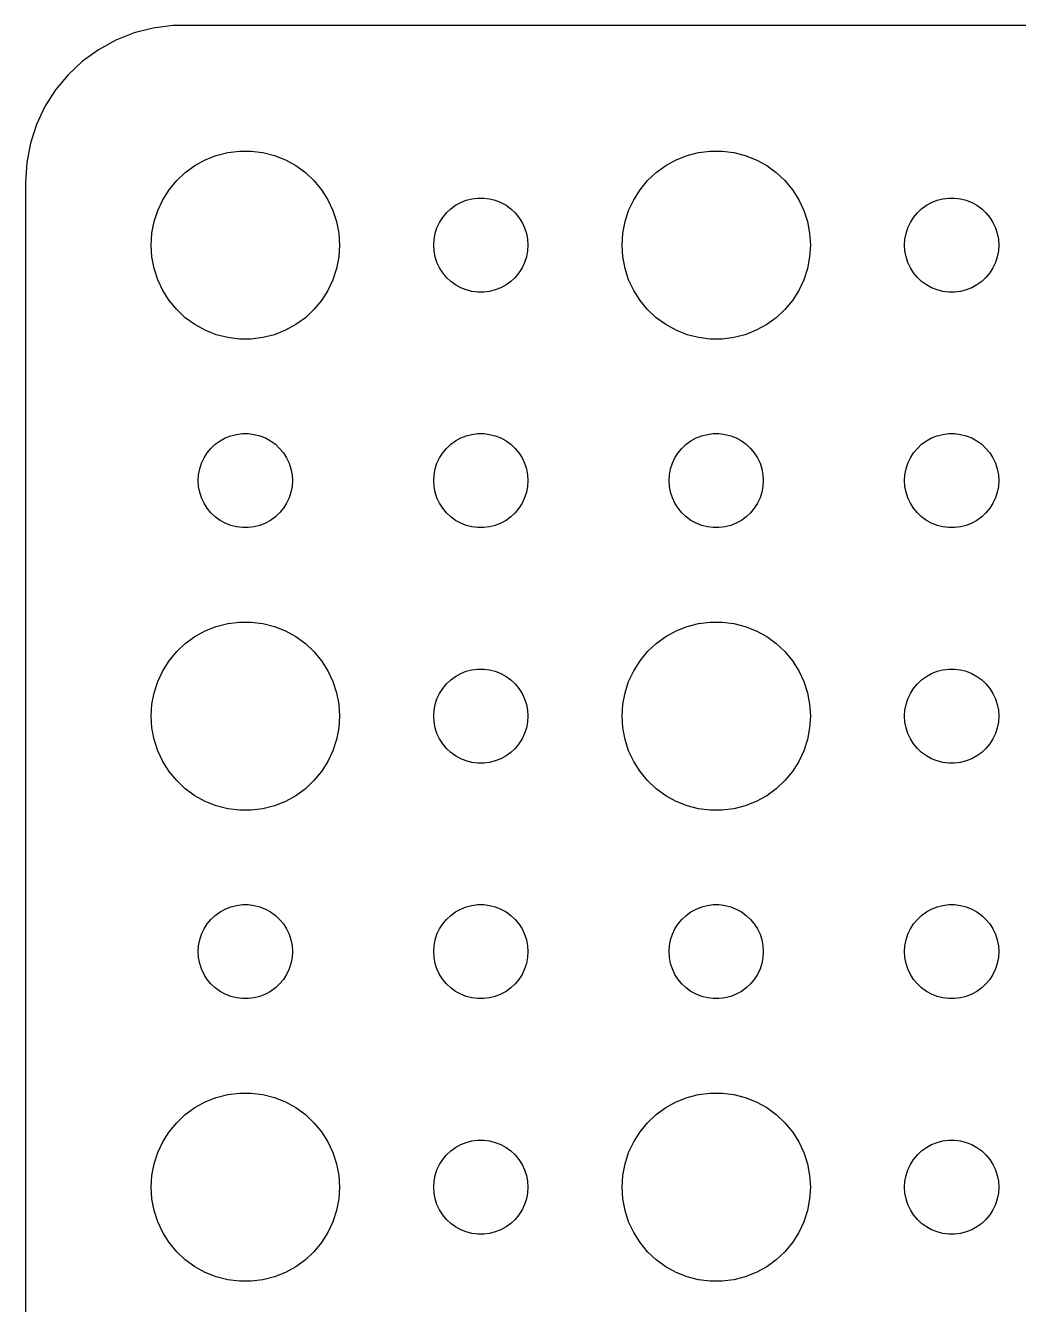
# Model space of a CAD drawing. Header units: metres. Extents: x -67 to 67, y 131 to 289.
# Drawn here: x -67 to -35.37, y 248.27 to 288.99 of the extents above; entities that cross this region are included whole.
import ezdxf

# ---------------------------------------------------------------- set-up
doc = ezdxf.new("R2010")
doc.units = ezdxf.units.M

msp = doc.modelspace()

# ---------------------------------------------------------------- linework, layer by layer
for p, q in [((-63.5451, 288.755), (-64.1289, 288.524)), ((-62.9369, 288.911), (-63.5451, 288.755)), ((-62.3139, 288.99), (-62.9369, 288.911)), ((25, 288.99), (-62.3139, 288.99)), ((-64.1289, 288.524), (-64.6791, 288.222)), ((-64.6791, 288.222), (-65.1871, 287.853)), ((-65.1871, 287.853), (-65.6448, 287.423)), ((-65.6448, 287.423), (-66.0451, 286.939)), ((-66.0451, 286.939), (-66.3815, 286.409)), ((-66.3815, 286.409), (-66.6489, 285.841)), ((-66.6489, 285.841), (-66.8429, 285.243)), ((-66.8429, 285.243), (-66.9606, 284.627)), ((-61.6075, 284.533), (-61.2773, 284.714)), ((-61.2773, 284.714), (-60.927, 284.853)), ((-60.927, 284.853), (-60.5621, 284.947)), ((-60.5621, 284.947), (-60.1884, 284.994)), ((-60.1884, 284.994), (-59.8116, 284.994)), ((-59.8116, 284.994), (-59.4379, 284.947)), ((-59.4379, 284.947), (-59.0729, 284.853)), ((-59.0729, 284.853), (-58.7227, 284.714)), ((-58.7227, 284.714), (-58.3925, 284.533)), ((-46.6075, 284.533), (-46.2773, 284.714)), ((-46.2773, 284.714), (-45.927, 284.853)), ((-45.927, 284.853), (-45.5621, 284.947)), ((-45.5621, 284.947), (-45.1884, 284.994)), ((-45.1884, 284.994), (-44.8116, 284.994)), ((-44.8116, 284.994), (-44.4379, 284.947)), ((-44.4379, 284.947), (-44.0729, 284.853)), ((-44.0729, 284.853), (-43.7227, 284.714)), ((-43.7227, 284.714), (-43.3925, 284.533)), ((-66.9606, 284.627), (-67, 284)), ((-62.1869, 284.054), (-61.9123, 284.312)), ((-61.9123, 284.312), (-61.6075, 284.533)), ((-58.3925, 284.533), (-58.0877, 284.312)), ((-58.0877, 284.312), (-57.8131, 284.054)), ((-47.1869, 284.054), (-46.9123, 284.312)), ((-46.9123, 284.312), (-46.6075, 284.533)), ((-43.3925, 284.533), (-43.0877, 284.312)), ((-43.0877, 284.312), (-42.8131, 284.054)), ((-67, 284), (-67, 220)), ((-62.427, 283.763), (-62.1869, 284.054)), ((-57.8131, 284.054), (-57.5729, 283.763)), ((-47.427, 283.763), (-47.1869, 284.054)), ((-42.8131, 284.054), (-42.5729, 283.763)), ((-62.7893, 283.104), (-62.6289, 283.445)), ((-62.6289, 283.445), (-62.427, 283.763)), ((-57.5729, 283.763), (-57.3711, 283.445)), ((-57.3711, 283.445), (-57.2107, 283.104)), ((-52.9635, 283.427), (-52.7811, 283.473)), ((-52.7811, 283.473), (-52.5942, 283.497)), ((-52.5942, 283.497), (-52.4058, 283.497)), ((-52.4058, 283.497), (-52.2189, 283.473)), ((-52.2189, 283.473), (-52.0365, 283.427)), ((-47.7893, 283.104), (-47.6289, 283.445)), ((-47.6289, 283.445), (-47.427, 283.763)), ((-42.5729, 283.763), (-42.3711, 283.445)), ((-42.3711, 283.445), (-42.2107, 283.104)), ((-37.9635, 283.427), (-37.7811, 283.473)), ((-37.7811, 283.473), (-37.5942, 283.497)), ((-37.5942, 283.497), (-37.4058, 283.497)), ((-37.4058, 283.497), (-37.2189, 283.473)), ((-37.2189, 283.473), (-37.0365, 283.427)), ((-62.9057, 282.746), (-62.7893, 283.104)), ((-57.2107, 283.104), (-57.0942, 282.746)), ((-53.5934, 283.027), (-53.4561, 283.156)), ((-53.4561, 283.156), (-53.3037, 283.266)), ((-53.3037, 283.266), (-53.1387, 283.357)), ((-53.1387, 283.357), (-52.9635, 283.427)), ((-52.0365, 283.427), (-51.8613, 283.357)), ((-51.8613, 283.357), (-51.6963, 283.266)), ((-51.6963, 283.266), (-51.5439, 283.156)), ((-51.5439, 283.156), (-51.4065, 283.027)), ((-47.9057, 282.746), (-47.7893, 283.104)), ((-42.2107, 283.104), (-42.0942, 282.746)), ((-38.5934, 283.027), (-38.4561, 283.156)), ((-38.4561, 283.156), (-38.3037, 283.266)), ((-38.3037, 283.266), (-38.1387, 283.357)), ((-38.1387, 283.357), (-37.9635, 283.427)), ((-37.0365, 283.427), (-36.8613, 283.357)), ((-36.8613, 283.357), (-36.6963, 283.266)), ((-36.6963, 283.266), (-36.5439, 283.156)), ((-36.5439, 283.156), (-36.4065, 283.027)), ((-62.9763, 282.376), (-62.9057, 282.746)), ((-57.0942, 282.746), (-57.0237, 282.376)), ((-53.8947, 282.552), (-53.8145, 282.723)), ((-53.8145, 282.723), (-53.7135, 282.882)), ((-53.7135, 282.882), (-53.5934, 283.027)), ((-51.4065, 283.027), (-51.2865, 282.882)), ((-51.2865, 282.882), (-51.1855, 282.723)), ((-51.1855, 282.723), (-51.1053, 282.552)), ((-47.9763, 282.376), (-47.9057, 282.746)), ((-42.0942, 282.746), (-42.0237, 282.376)), ((-38.8947, 282.552), (-38.8145, 282.723)), ((-38.8145, 282.723), (-38.7135, 282.882)), ((-38.7135, 282.882), (-38.5934, 283.027)), ((-36.4065, 283.027), (-36.2865, 282.882)), ((-36.2865, 282.882), (-36.1855, 282.723)), ((-36.1855, 282.723), (-36.1053, 282.552)), ((-63, 282), (-62.9763, 282.376)), ((-57.0237, 282.376), (-57, 282)), ((-53.9882, 282.188), (-53.9529, 282.373)), ((-53.9529, 282.373), (-53.8947, 282.552)), ((-51.1053, 282.552), (-51.0471, 282.373)), ((-51.0471, 282.373), (-51.0118, 282.188)), ((-48, 282), (-47.9763, 282.376)), ((-42.0237, 282.376), (-42, 282)), ((-38.9882, 282.188), (-38.9529, 282.373)), ((-38.9529, 282.373), (-38.8947, 282.552)), ((-36.1053, 282.552), (-36.0471, 282.373)), ((-36.0471, 282.373), (-36.0118, 282.188)), ((-62.9763, 281.624), (-63, 282)), ((-57, 282), (-57.0237, 281.624)), ((-54, 282), (-53.9882, 282.188)), ((-53.9882, 281.812), (-54, 282)), ((-53.9529, 281.627), (-53.9882, 281.812)), ((-51.0118, 281.812), (-51.0471, 281.627)), ((-51.0118, 282.188), (-51, 282)), ((-51, 282), (-51.0118, 281.812)), ((-47.9763, 281.624), (-48, 282)), ((-42, 282), (-42.0237, 281.624)), ((-39, 282), (-38.9882, 282.188)), ((-38.9882, 281.812), (-39, 282)), ((-38.9529, 281.627), (-38.9882, 281.812)), ((-36.0118, 281.812), (-36.0471, 281.627)), ((-36.0118, 282.188), (-36, 282)), ((-36, 282), (-36.0118, 281.812)), ((-62.9057, 281.254), (-62.9763, 281.624)), ((-57.0237, 281.624), (-57.0942, 281.254)), ((-53.8947, 281.448), (-53.9529, 281.627)), ((-53.8145, 281.277), (-53.8947, 281.448)), ((-51.1053, 281.448), (-51.1855, 281.277)), ((-51.0471, 281.627), (-51.1053, 281.448)), ((-47.9057, 281.254), (-47.9763, 281.624)), ((-42.0237, 281.624), (-42.0942, 281.254)), ((-38.8947, 281.448), (-38.9529, 281.627)), ((-38.8145, 281.277), (-38.8947, 281.448)), ((-36.1053, 281.448), (-36.1855, 281.277)), ((-36.0471, 281.627), (-36.1053, 281.448)), ((-62.7893, 280.896), (-62.9057, 281.254)), ((-57.0942, 281.254), (-57.2107, 280.896)), ((-53.7135, 281.118), (-53.8145, 281.277)), ((-53.5934, 280.973), (-53.7135, 281.118)), ((-51.2865, 281.118), (-51.4065, 280.973)), ((-51.1855, 281.277), (-51.2865, 281.118)), ((-47.7893, 280.896), (-47.9057, 281.254)), ((-42.0942, 281.254), (-42.2107, 280.896)), ((-38.7135, 281.118), (-38.8145, 281.277)), ((-38.5934, 280.973), (-38.7135, 281.118)), ((-36.2865, 281.118), (-36.4065, 280.973)), ((-36.1855, 281.277), (-36.2865, 281.118)), ((-62.6289, 280.555), (-62.7893, 280.896)), ((-57.2107, 280.896), (-57.3711, 280.555)), ((-53.4561, 280.844), (-53.5934, 280.973)), ((-53.3037, 280.734), (-53.4561, 280.844)), ((-53.1387, 280.643), (-53.3037, 280.734)), ((-52.9635, 280.573), (-53.1387, 280.643)), ((-51.8613, 280.643), (-52.0365, 280.573)), ((-51.6963, 280.734), (-51.8613, 280.643)), ((-51.5439, 280.844), (-51.6963, 280.734)), ((-51.4065, 280.973), (-51.5439, 280.844)), ((-47.6289, 280.555), (-47.7893, 280.896)), ((-42.2107, 280.896), (-42.3711, 280.555)), ((-38.4561, 280.844), (-38.5934, 280.973)), ((-38.3037, 280.734), (-38.4561, 280.844)), ((-38.1387, 280.643), (-38.3037, 280.734)), ((-37.9635, 280.573), (-38.1387, 280.643)), ((-36.8613, 280.643), (-37.0365, 280.573)), ((-36.6963, 280.734), (-36.8613, 280.643)), ((-36.5439, 280.844), (-36.6963, 280.734)), ((-36.4065, 280.973), (-36.5439, 280.844)), ((-62.427, 280.237), (-62.6289, 280.555)), ((-62.1869, 279.946), (-62.427, 280.237)), ((-57.5729, 280.237), (-57.8131, 279.946)), ((-57.3711, 280.555), (-57.5729, 280.237)), ((-52.7811, 280.527), (-52.9635, 280.573)), ((-52.5942, 280.503), (-52.7811, 280.527)), ((-52.4058, 280.503), (-52.5942, 280.503)), ((-52.2189, 280.527), (-52.4058, 280.503)), ((-52.0365, 280.573), (-52.2189, 280.527)), ((-47.427, 280.237), (-47.6289, 280.555)), ((-47.1869, 279.946), (-47.427, 280.237)), ((-42.5729, 280.237), (-42.8131, 279.946)), ((-42.3711, 280.555), (-42.5729, 280.237)), ((-37.7811, 280.527), (-37.9635, 280.573)), ((-37.5942, 280.503), (-37.7811, 280.527)), ((-37.4058, 280.503), (-37.5942, 280.503)), ((-37.2189, 280.527), (-37.4058, 280.503)), ((-37.0365, 280.573), (-37.2189, 280.527)), ((-61.9123, 279.688), (-62.1869, 279.946)), ((-57.8131, 279.946), (-58.0877, 279.688)), ((-46.9123, 279.688), (-47.1869, 279.946)), ((-42.8131, 279.946), (-43.0877, 279.688)), ((-61.6075, 279.467), (-61.9123, 279.688)), ((-61.2773, 279.286), (-61.6075, 279.467)), ((-58.3925, 279.467), (-58.7227, 279.286)), ((-58.0877, 279.688), (-58.3925, 279.467)), ((-46.6075, 279.467), (-46.9123, 279.688)), ((-46.2773, 279.286), (-46.6075, 279.467)), ((-43.3925, 279.467), (-43.7227, 279.286)), ((-43.0877, 279.688), (-43.3925, 279.467)), ((-60.927, 279.147), (-61.2773, 279.286)), ((-60.5621, 279.053), (-60.927, 279.147)), ((-60.1884, 279.006), (-60.5621, 279.053)), ((-59.8116, 279.006), (-60.1884, 279.006)), ((-59.4379, 279.053), (-59.8116, 279.006)), ((-59.0729, 279.147), (-59.4379, 279.053)), ((-58.7227, 279.286), (-59.0729, 279.147)), ((-45.927, 279.147), (-46.2773, 279.286)), ((-45.5621, 279.053), (-45.927, 279.147)), ((-45.1884, 279.006), (-45.5621, 279.053)), ((-44.8116, 279.006), (-45.1884, 279.006)), ((-44.4379, 279.053), (-44.8116, 279.006)), ((-44.0729, 279.147), (-44.4379, 279.053)), ((-43.7227, 279.286), (-44.0729, 279.147)), ((-60.9561, 275.656), (-60.8037, 275.766)), ((-60.8037, 275.766), (-60.6387, 275.857)), ((-60.6387, 275.857), (-60.4635, 275.927)), ((-60.4635, 275.927), (-60.2811, 275.973)), ((-60.2811, 275.973), (-60.0942, 275.997)), ((-60.0942, 275.997), (-59.9058, 275.997)), ((-59.9058, 275.997), (-59.7189, 275.973)), ((-59.7189, 275.973), (-59.5365, 275.927)), ((-59.5365, 275.927), (-59.3613, 275.857)), ((-59.3613, 275.857), (-59.1963, 275.766)), ((-59.1963, 275.766), (-59.0439, 275.656)), ((-53.4561, 275.656), (-53.3037, 275.766)), ((-53.3037, 275.766), (-53.1387, 275.857)), ((-53.1387, 275.857), (-52.9635, 275.927)), ((-52.9635, 275.927), (-52.7811, 275.973)), ((-52.7811, 275.973), (-52.5942, 275.997)), ((-52.5942, 275.997), (-52.4058, 275.997)), ((-52.4058, 275.997), (-52.2189, 275.973)), ((-52.2189, 275.973), (-52.0365, 275.927)), ((-52.0365, 275.927), (-51.8613, 275.857)), ((-51.8613, 275.857), (-51.6963, 275.766)), ((-51.6963, 275.766), (-51.5439, 275.656)), ((-45.9561, 275.656), (-45.8037, 275.766)), ((-45.8037, 275.766), (-45.6387, 275.857)), ((-45.6387, 275.857), (-45.4635, 275.927)), ((-45.4635, 275.927), (-45.2811, 275.973)), ((-45.2811, 275.973), (-45.0942, 275.997)), ((-45.0942, 275.997), (-44.9058, 275.997)), ((-44.9058, 275.997), (-44.7189, 275.973)), ((-44.7189, 275.973), (-44.5365, 275.927)), ((-44.5365, 275.927), (-44.3613, 275.857)), ((-44.3613, 275.857), (-44.1963, 275.766)), ((-44.1963, 275.766), (-44.0439, 275.656)), ((-38.4561, 275.656), (-38.3037, 275.766)), ((-38.3037, 275.766), (-38.1387, 275.857)), ((-38.1387, 275.857), (-37.9635, 275.927)), ((-37.9635, 275.927), (-37.7811, 275.973)), ((-37.7811, 275.973), (-37.5942, 275.997)), ((-37.5942, 275.997), (-37.4058, 275.997)), ((-37.4058, 275.997), (-37.2189, 275.973)), ((-37.2189, 275.973), (-37.0365, 275.927)), ((-37.0365, 275.927), (-36.8613, 275.857)), ((-36.8613, 275.857), (-36.6963, 275.766)), ((-36.6963, 275.766), (-36.5439, 275.656)), ((-61.3145, 275.223), (-61.2135, 275.382)), ((-61.2135, 275.382), (-61.0934, 275.527)), ((-61.0934, 275.527), (-60.9561, 275.656)), ((-59.0439, 275.656), (-58.9065, 275.527)), ((-58.9065, 275.527), (-58.7865, 275.382)), ((-58.7865, 275.382), (-58.6855, 275.223)), ((-53.8145, 275.223), (-53.7135, 275.382)), ((-53.7135, 275.382), (-53.5934, 275.527)), ((-53.5934, 275.527), (-53.4561, 275.656)), ((-51.5439, 275.656), (-51.4065, 275.527)), ((-51.4065, 275.527), (-51.2865, 275.382)), ((-51.2865, 275.382), (-51.1855, 275.223)), ((-46.3145, 275.223), (-46.2135, 275.382)), ((-46.2135, 275.382), (-46.0934, 275.527)), ((-46.0934, 275.527), (-45.9561, 275.656)), ((-44.0439, 275.656), (-43.9065, 275.527)), ((-43.9065, 275.527), (-43.7865, 275.382)), ((-43.7865, 275.382), (-43.6855, 275.223)), ((-38.8145, 275.223), (-38.7135, 275.382)), ((-38.7135, 275.382), (-38.5934, 275.527)), ((-38.5934, 275.527), (-38.4561, 275.656)), ((-36.5439, 275.656), (-36.4065, 275.527)), ((-36.4065, 275.527), (-36.2865, 275.382)), ((-36.2865, 275.382), (-36.1855, 275.223)), ((-61.4529, 274.873), (-61.3947, 275.052)), ((-61.3947, 275.052), (-61.3145, 275.223)), ((-58.6855, 275.223), (-58.6053, 275.052)), ((-58.6053, 275.052), (-58.5471, 274.873)), ((-53.9529, 274.873), (-53.8947, 275.052)), ((-53.8947, 275.052), (-53.8145, 275.223)), ((-51.1855, 275.223), (-51.1053, 275.052)), ((-51.1053, 275.052), (-51.0471, 274.873)), ((-46.4529, 274.873), (-46.3947, 275.052)), ((-46.3947, 275.052), (-46.3145, 275.223)), ((-43.6855, 275.223), (-43.6053, 275.052)), ((-43.6053, 275.052), (-43.5471, 274.873)), ((-38.9529, 274.873), (-38.8947, 275.052)), ((-38.8947, 275.052), (-38.8145, 275.223)), ((-36.1855, 275.223), (-36.1053, 275.052)), ((-36.1053, 275.052), (-36.0471, 274.873)), ((-61.5, 274.5), (-61.4882, 274.688)), ((-61.4882, 274.312), (-61.5, 274.5)), ((-61.4882, 274.688), (-61.4529, 274.873)), ((-58.5471, 274.873), (-58.5118, 274.688)), ((-58.5118, 274.688), (-58.5, 274.5)), ((-58.5, 274.5), (-58.5118, 274.312)), ((-54, 274.5), (-53.9882, 274.688)), ((-53.9882, 274.312), (-54, 274.5)), ((-53.9882, 274.688), (-53.9529, 274.873)), ((-51.0471, 274.873), (-51.0118, 274.688)), ((-51.0118, 274.688), (-51, 274.5)), ((-51, 274.5), (-51.0118, 274.312)), ((-46.5, 274.5), (-46.4882, 274.688)), ((-46.4882, 274.312), (-46.5, 274.5)), ((-46.4882, 274.688), (-46.4529, 274.873)), ((-43.5471, 274.873), (-43.5118, 274.688)), ((-43.5118, 274.688), (-43.5, 274.5)), ((-43.5, 274.5), (-43.5118, 274.312)), ((-39, 274.5), (-38.9882, 274.688)), ((-38.9882, 274.312), (-39, 274.5)), ((-38.9882, 274.688), (-38.9529, 274.873)), ((-36.0471, 274.873), (-36.0118, 274.688)), ((-36.0118, 274.688), (-36, 274.5)), ((-36, 274.5), (-36.0118, 274.312)), ((-61.4529, 274.127), (-61.4882, 274.312)), ((-61.3947, 273.948), (-61.4529, 274.127)), ((-58.5471, 274.127), (-58.6053, 273.948)), ((-58.5118, 274.312), (-58.5471, 274.127)), ((-53.9529, 274.127), (-53.9882, 274.312)), ((-53.8947, 273.948), (-53.9529, 274.127)), ((-51.0471, 274.127), (-51.1053, 273.948)), ((-51.0118, 274.312), (-51.0471, 274.127)), ((-46.4529, 274.127), (-46.4882, 274.312)), ((-46.3947, 273.948), (-46.4529, 274.127)), ((-43.5471, 274.127), (-43.6053, 273.948)), ((-43.5118, 274.312), (-43.5471, 274.127)), ((-38.9529, 274.127), (-38.9882, 274.312)), ((-38.8947, 273.948), (-38.9529, 274.127)), ((-36.0471, 274.127), (-36.1053, 273.948)), ((-36.0118, 274.312), (-36.0471, 274.127)), ((-61.3145, 273.777), (-61.3947, 273.948)), ((-61.2135, 273.618), (-61.3145, 273.777)), ((-58.6855, 273.777), (-58.7865, 273.618)), ((-58.6053, 273.948), (-58.6855, 273.777)), ((-53.8145, 273.777), (-53.8947, 273.948)), ((-53.7135, 273.618), (-53.8145, 273.777)), ((-51.1855, 273.777), (-51.2865, 273.618)), ((-51.1053, 273.948), (-51.1855, 273.777)), ((-46.3145, 273.777), (-46.3947, 273.948)), ((-46.2135, 273.618), (-46.3145, 273.777)), ((-43.6855, 273.777), (-43.7865, 273.618)), ((-43.6053, 273.948), (-43.6855, 273.777)), ((-38.8145, 273.777), (-38.8947, 273.948)), ((-38.7135, 273.618), (-38.8145, 273.777)), ((-36.1855, 273.777), (-36.2865, 273.618)), ((-36.1053, 273.948), (-36.1855, 273.777)), ((-61.0934, 273.473), (-61.2135, 273.618)), ((-60.9561, 273.344), (-61.0934, 273.473)), ((-60.8037, 273.234), (-60.9561, 273.344)), ((-59.0439, 273.344), (-59.1963, 273.234)), ((-58.9065, 273.473), (-59.0439, 273.344)), ((-58.7865, 273.618), (-58.9065, 273.473)), ((-53.5934, 273.473), (-53.7135, 273.618)), ((-53.4561, 273.344), (-53.5934, 273.473)), ((-53.3037, 273.234), (-53.4561, 273.344)), ((-51.5439, 273.344), (-51.6963, 273.234)), ((-51.4065, 273.473), (-51.5439, 273.344)), ((-51.2865, 273.618), (-51.4065, 273.473)), ((-46.0934, 273.473), (-46.2135, 273.618)), ((-45.9561, 273.344), (-46.0934, 273.473)), ((-45.8037, 273.234), (-45.9561, 273.344)), ((-44.0439, 273.344), (-44.1963, 273.234)), ((-43.9065, 273.473), (-44.0439, 273.344)), ((-43.7865, 273.618), (-43.9065, 273.473)), ((-38.5934, 273.473), (-38.7135, 273.618)), ((-38.4561, 273.344), (-38.5934, 273.473)), ((-38.3037, 273.234), (-38.4561, 273.344)), ((-36.5439, 273.344), (-36.6963, 273.234)), ((-36.4065, 273.473), (-36.5439, 273.344)), ((-36.2865, 273.618), (-36.4065, 273.473)), ((-60.6387, 273.143), (-60.8037, 273.234)), ((-60.4635, 273.073), (-60.6387, 273.143)), ((-60.2811, 273.027), (-60.4635, 273.073)), ((-60.0942, 273.003), (-60.2811, 273.027)), ((-59.9058, 273.003), (-60.0942, 273.003)), ((-59.7189, 273.027), (-59.9058, 273.003)), ((-59.5365, 273.073), (-59.7189, 273.027)), ((-59.3613, 273.143), (-59.5365, 273.073)), ((-59.1963, 273.234), (-59.3613, 273.143)), ((-53.1387, 273.143), (-53.3037, 273.234)), ((-52.9635, 273.073), (-53.1387, 273.143)), ((-52.7811, 273.027), (-52.9635, 273.073)), ((-52.5942, 273.003), (-52.7811, 273.027)), ((-52.4058, 273.003), (-52.5942, 273.003)), ((-52.2189, 273.027), (-52.4058, 273.003)), ((-52.0365, 273.073), (-52.2189, 273.027)), ((-51.8613, 273.143), (-52.0365, 273.073)), ((-51.6963, 273.234), (-51.8613, 273.143)), ((-45.6387, 273.143), (-45.8037, 273.234)), ((-45.4635, 273.073), (-45.6387, 273.143)), ((-45.2811, 273.027), (-45.4635, 273.073)), ((-45.0942, 273.003), (-45.2811, 273.027)), ((-44.9058, 273.003), (-45.0942, 273.003)), ((-44.7189, 273.027), (-44.9058, 273.003)), ((-44.5365, 273.073), (-44.7189, 273.027)), ((-44.3613, 273.143), (-44.5365, 273.073)), ((-44.1963, 273.234), (-44.3613, 273.143)), ((-38.1387, 273.143), (-38.3037, 273.234)), ((-37.9635, 273.073), (-38.1387, 273.143)), ((-37.7811, 273.027), (-37.9635, 273.073)), ((-37.5942, 273.003), (-37.7811, 273.027)), ((-37.4058, 273.003), (-37.5942, 273.003)), ((-37.2189, 273.027), (-37.4058, 273.003)), ((-37.0365, 273.073), (-37.2189, 273.027)), ((-36.8613, 273.143), (-37.0365, 273.073)), ((-36.6963, 273.234), (-36.8613, 273.143)), ((-61.6075, 269.533), (-61.2773, 269.714)), ((-61.2773, 269.714), (-60.927, 269.853)), ((-60.927, 269.853), (-60.5621, 269.947)), ((-60.5621, 269.947), (-60.1884, 269.994)), ((-60.1884, 269.994), (-59.8116, 269.994)), ((-59.8116, 269.994), (-59.4379, 269.947)), ((-59.4379, 269.947), (-59.0729, 269.853)), ((-59.0729, 269.853), (-58.7227, 269.714)), ((-58.7227, 269.714), (-58.3925, 269.533)), ((-46.6075, 269.533), (-46.2773, 269.714)), ((-46.2773, 269.714), (-45.927, 269.853)), ((-45.927, 269.853), (-45.5621, 269.947)), ((-45.5621, 269.947), (-45.1884, 269.994)), ((-45.1884, 269.994), (-44.8116, 269.994)), ((-44.8116, 269.994), (-44.4379, 269.947)), ((-44.4379, 269.947), (-44.0729, 269.853)), ((-44.0729, 269.853), (-43.7227, 269.714)), ((-43.7227, 269.714), (-43.3925, 269.533)), ((-62.1869, 269.054), (-61.9123, 269.312)), ((-61.9123, 269.312), (-61.6075, 269.533)), ((-58.3925, 269.533), (-58.0877, 269.312)), ((-58.0877, 269.312), (-57.8131, 269.054)), ((-47.1869, 269.054), (-46.9123, 269.312)), ((-46.9123, 269.312), (-46.6075, 269.533)), ((-43.3925, 269.533), (-43.0877, 269.312)), ((-43.0877, 269.312), (-42.8131, 269.054)), ((-62.427, 268.763), (-62.1869, 269.054)), ((-57.8131, 269.054), (-57.5729, 268.763)), ((-47.427, 268.763), (-47.1869, 269.054)), ((-42.8131, 269.054), (-42.5729, 268.763)), ((-62.7893, 268.104), (-62.6289, 268.445)), ((-62.6289, 268.445), (-62.427, 268.763)), ((-57.5729, 268.763), (-57.3711, 268.445)), ((-57.3711, 268.445), (-57.2107, 268.104)), ((-53.1387, 268.357), (-52.9635, 268.427)), ((-52.9635, 268.427), (-52.7811, 268.473)), ((-52.7811, 268.473), (-52.5942, 268.497)), ((-52.5942, 268.497), (-52.4058, 268.497)), ((-52.4058, 268.497), (-52.2189, 268.473)), ((-52.2189, 268.473), (-52.0365, 268.427)), ((-52.0365, 268.427), (-51.8613, 268.357)), ((-47.7893, 268.104), (-47.6289, 268.445)), ((-47.6289, 268.445), (-47.427, 268.763)), ((-42.5729, 268.763), (-42.3711, 268.445)), ((-42.3711, 268.445), (-42.2107, 268.104)), ((-38.1387, 268.357), (-37.9635, 268.427)), ((-37.9635, 268.427), (-37.7811, 268.473)), ((-37.7811, 268.473), (-37.5942, 268.497)), ((-37.5942, 268.497), (-37.4058, 268.497)), ((-37.4058, 268.497), (-37.2189, 268.473)), ((-37.2189, 268.473), (-37.0365, 268.427)), ((-37.0365, 268.427), (-36.8613, 268.357)), ((-62.9057, 267.746), (-62.7893, 268.104)), ((-57.2107, 268.104), (-57.0942, 267.746)), ((-53.7135, 267.882), (-53.5934, 268.027)), ((-53.5934, 268.027), (-53.4561, 268.156)), ((-53.4561, 268.156), (-53.3037, 268.266)), ((-53.3037, 268.266), (-53.1387, 268.357)), ((-51.8613, 268.357), (-51.6963, 268.266)), ((-51.6963, 268.266), (-51.5439, 268.156)), ((-51.5439, 268.156), (-51.4065, 268.027)), ((-51.4065, 268.027), (-51.2865, 267.882)), ((-47.9057, 267.746), (-47.7893, 268.104)), ((-42.2107, 268.104), (-42.0942, 267.746)), ((-38.7135, 267.882), (-38.5934, 268.027)), ((-38.5934, 268.027), (-38.4561, 268.156)), ((-38.4561, 268.156), (-38.3037, 268.266)), ((-38.3037, 268.266), (-38.1387, 268.357)), ((-36.8613, 268.357), (-36.6963, 268.266)), ((-36.6963, 268.266), (-36.5439, 268.156)), ((-36.5439, 268.156), (-36.4065, 268.027)), ((-36.4065, 268.027), (-36.2865, 267.882)), ((-62.9763, 267.376), (-62.9057, 267.746)), ((-57.0942, 267.746), (-57.0237, 267.376)), ((-53.8947, 267.552), (-53.8145, 267.723)), ((-53.8145, 267.723), (-53.7135, 267.882)), ((-51.2865, 267.882), (-51.1855, 267.723)), ((-51.1855, 267.723), (-51.1053, 267.552)), ((-47.9763, 267.376), (-47.9057, 267.746)), ((-42.0942, 267.746), (-42.0237, 267.376)), ((-38.8947, 267.552), (-38.8145, 267.723)), ((-38.8145, 267.723), (-38.7135, 267.882)), ((-36.2865, 267.882), (-36.1855, 267.723)), ((-36.1855, 267.723), (-36.1053, 267.552)), ((-63, 267), (-62.9763, 267.376)), ((-57.0237, 267.376), (-57, 267)), ((-54, 267), (-53.9882, 267.188)), ((-53.9882, 267.188), (-53.9529, 267.373)), ((-53.9529, 267.373), (-53.8947, 267.552)), ((-51.1053, 267.552), (-51.0471, 267.373)), ((-51.0471, 267.373), (-51.0118, 267.188)), ((-51.0118, 267.188), (-51, 267)), ((-48, 267), (-47.9763, 267.376)), ((-42.0237, 267.376), (-42, 267)), ((-39, 267), (-38.9882, 267.188)), ((-38.9882, 267.188), (-38.9529, 267.373)), ((-38.9529, 267.373), (-38.8947, 267.552)), ((-36.1053, 267.552), (-36.0471, 267.373)), ((-36.0471, 267.373), (-36.0118, 267.188)), ((-36.0118, 267.188), (-36, 267)), ((-62.9763, 266.624), (-63, 267)), ((-57, 267), (-57.0237, 266.624)), ((-53.9882, 266.812), (-54, 267)), ((-53.9529, 266.627), (-53.9882, 266.812)), ((-51.0118, 266.812), (-51.0471, 266.627)), ((-51, 267), (-51.0118, 266.812)), ((-47.9763, 266.624), (-48, 267)), ((-42, 267), (-42.0237, 266.624)), ((-38.9882, 266.812), (-39, 267)), ((-38.9529, 266.627), (-38.9882, 266.812)), ((-36.0118, 266.812), (-36.0471, 266.627)), ((-36, 267), (-36.0118, 266.812)), ((-62.9057, 266.254), (-62.9763, 266.624)), ((-57.0237, 266.624), (-57.0942, 266.254)), ((-53.8947, 266.448), (-53.9529, 266.627)), ((-53.8145, 266.277), (-53.8947, 266.448)), ((-51.1053, 266.448), (-51.1855, 266.277)), ((-51.0471, 266.627), (-51.1053, 266.448)), ((-47.9057, 266.254), (-47.9763, 266.624)), ((-42.0237, 266.624), (-42.0942, 266.254)), ((-38.8947, 266.448), (-38.9529, 266.627)), ((-38.8145, 266.277), (-38.8947, 266.448)), ((-36.1053, 266.448), (-36.1855, 266.277)), ((-36.0471, 266.627), (-36.1053, 266.448)), ((-62.7893, 265.896), (-62.9057, 266.254)), ((-57.0942, 266.254), (-57.2107, 265.896)), ((-53.7135, 266.118), (-53.8145, 266.277)), ((-53.5934, 265.973), (-53.7135, 266.118)), ((-53.4561, 265.844), (-53.5934, 265.973)), ((-51.4065, 265.973), (-51.5439, 265.844)), ((-51.2865, 266.118), (-51.4065, 265.973)), ((-51.1855, 266.277), (-51.2865, 266.118)), ((-47.7893, 265.896), (-47.9057, 266.254)), ((-42.0942, 266.254), (-42.2107, 265.896)), ((-38.7135, 266.118), (-38.8145, 266.277)), ((-38.5934, 265.973), (-38.7135, 266.118)), ((-38.4561, 265.844), (-38.5934, 265.973)), ((-36.4065, 265.973), (-36.5439, 265.844)), ((-36.2865, 266.118), (-36.4065, 265.973)), ((-36.1855, 266.277), (-36.2865, 266.118)), ((-62.6289, 265.555), (-62.7893, 265.896)), ((-62.427, 265.237), (-62.6289, 265.555)), ((-57.3711, 265.555), (-57.5729, 265.237)), ((-57.2107, 265.896), (-57.3711, 265.555)), ((-53.3037, 265.734), (-53.4561, 265.844)), ((-53.1387, 265.643), (-53.3037, 265.734)), ((-52.9635, 265.573), (-53.1387, 265.643)), ((-52.7811, 265.527), (-52.9635, 265.573)), ((-52.5942, 265.503), (-52.7811, 265.527)), ((-52.2189, 265.527), (-52.4058, 265.503)), ((-52.0365, 265.573), (-52.2189, 265.527)), ((-51.8613, 265.643), (-52.0365, 265.573)), ((-51.6963, 265.734), (-51.8613, 265.643)), ((-51.5439, 265.844), (-51.6963, 265.734)), ((-47.6289, 265.555), (-47.7893, 265.896)), ((-47.427, 265.237), (-47.6289, 265.555)), ((-42.3711, 265.555), (-42.5729, 265.237)), ((-42.2107, 265.896), (-42.3711, 265.555)), ((-38.3037, 265.734), (-38.4561, 265.844)), ((-38.1387, 265.643), (-38.3037, 265.734)), ((-37.9635, 265.573), (-38.1387, 265.643)), ((-37.7811, 265.527), (-37.9635, 265.573)), ((-37.5942, 265.503), (-37.7811, 265.527)), ((-37.2189, 265.527), (-37.4058, 265.503)), ((-37.0365, 265.573), (-37.2189, 265.527)), ((-36.8613, 265.643), (-37.0365, 265.573)), ((-36.6963, 265.734), (-36.8613, 265.643)), ((-36.5439, 265.844), (-36.6963, 265.734)), ((-62.1869, 264.946), (-62.427, 265.237)), ((-57.5729, 265.237), (-57.8131, 264.946)), ((-52.4058, 265.503), (-52.5942, 265.503)), ((-47.1869, 264.946), (-47.427, 265.237)), ((-42.5729, 265.237), (-42.8131, 264.946)), ((-37.4058, 265.503), (-37.5942, 265.503)), ((-61.9123, 264.688), (-62.1869, 264.946)), ((-57.8131, 264.946), (-58.0877, 264.688)), ((-46.9123, 264.688), (-47.1869, 264.946)), ((-42.8131, 264.946), (-43.0877, 264.688)), ((-61.6075, 264.467), (-61.9123, 264.688)), ((-61.2773, 264.286), (-61.6075, 264.467)), ((-58.3925, 264.467), (-58.7227, 264.286)), ((-58.0877, 264.688), (-58.3925, 264.467)), ((-46.6075, 264.467), (-46.9123, 264.688)), ((-46.2773, 264.286), (-46.6075, 264.467)), ((-43.3925, 264.467), (-43.7227, 264.286)), ((-43.0877, 264.688), (-43.3925, 264.467)), ((-60.927, 264.147), (-61.2773, 264.286)), ((-60.5621, 264.053), (-60.927, 264.147)), ((-60.1884, 264.006), (-60.5621, 264.053)), ((-59.8116, 264.006), (-60.1884, 264.006)), ((-59.4379, 264.053), (-59.8116, 264.006)), ((-59.0729, 264.147), (-59.4379, 264.053)), ((-58.7227, 264.286), (-59.0729, 264.147)), ((-45.927, 264.147), (-46.2773, 264.286)), ((-45.5621, 264.053), (-45.927, 264.147)), ((-45.1884, 264.006), (-45.5621, 264.053)), ((-44.8116, 264.006), (-45.1884, 264.006)), ((-44.4379, 264.053), (-44.8116, 264.006)), ((-44.0729, 264.147), (-44.4379, 264.053)), ((-43.7227, 264.286), (-44.0729, 264.147)), ((-61.0934, 260.527), (-60.9561, 260.656)), ((-60.9561, 260.656), (-60.8037, 260.766)), ((-60.8037, 260.766), (-60.6387, 260.857)), ((-60.6387, 260.857), (-60.4635, 260.927)), ((-60.4635, 260.927), (-60.2811, 260.973)), ((-60.2811, 260.973), (-60.0942, 260.997)), ((-60.0942, 260.997), (-59.9058, 260.997)), ((-59.9058, 260.997), (-59.7189, 260.973)), ((-59.7189, 260.973), (-59.5365, 260.927)), ((-59.5365, 260.927), (-59.3613, 260.857)), ((-59.3613, 260.857), (-59.1963, 260.766)), ((-59.1963, 260.766), (-59.0439, 260.656)), ((-59.0439, 260.656), (-58.9065, 260.527)), ((-53.5934, 260.527), (-53.4561, 260.656)), ((-53.4561, 260.656), (-53.3037, 260.766)), ((-53.3037, 260.766), (-53.1387, 260.857)), ((-53.1387, 260.857), (-52.9635, 260.927)), ((-52.9635, 260.927), (-52.7811, 260.973)), ((-52.7811, 260.973), (-52.5942, 260.997)), ((-52.5942, 260.997), (-52.4058, 260.997)), ((-52.4058, 260.997), (-52.2189, 260.973)), ((-52.2189, 260.973), (-52.0365, 260.927)), ((-52.0365, 260.927), (-51.8613, 260.857)), ((-51.8613, 260.857), (-51.6963, 260.766)), ((-51.6963, 260.766), (-51.5439, 260.656)), ((-51.5439, 260.656), (-51.4065, 260.527)), ((-46.0934, 260.527), (-45.9561, 260.656)), ((-45.9561, 260.656), (-45.8037, 260.766)), ((-45.8037, 260.766), (-45.6387, 260.857)), ((-45.6387, 260.857), (-45.4635, 260.927)), ((-45.4635, 260.927), (-45.2811, 260.973)), ((-45.2811, 260.973), (-45.0942, 260.997)), ((-45.0942, 260.997), (-44.9058, 260.997)), ((-44.9058, 260.997), (-44.7189, 260.973)), ((-44.7189, 260.973), (-44.5365, 260.927)), ((-44.5365, 260.927), (-44.3613, 260.857)), ((-44.3613, 260.857), (-44.1963, 260.766)), ((-44.1963, 260.766), (-44.0439, 260.656)), ((-44.0439, 260.656), (-43.9065, 260.527)), ((-38.5934, 260.527), (-38.4561, 260.656)), ((-38.4561, 260.656), (-38.3037, 260.766)), ((-38.3037, 260.766), (-38.1387, 260.857)), ((-38.1387, 260.857), (-37.9635, 260.927)), ((-37.9635, 260.927), (-37.7811, 260.973)), ((-37.7811, 260.973), (-37.5942, 260.997)), ((-37.5942, 260.997), (-37.4058, 260.997)), ((-37.4058, 260.997), (-37.2189, 260.973)), ((-37.2189, 260.973), (-37.0365, 260.927)), ((-37.0365, 260.927), (-36.8613, 260.857)), ((-36.8613, 260.857), (-36.6963, 260.766)), ((-36.6963, 260.766), (-36.5439, 260.656)), ((-36.5439, 260.656), (-36.4065, 260.527)), ((-61.3145, 260.223), (-61.2135, 260.382)), ((-61.2135, 260.382), (-61.0934, 260.527)), ((-58.9065, 260.527), (-58.7865, 260.382)), ((-58.7865, 260.382), (-58.6855, 260.223)), ((-53.8145, 260.223), (-53.7135, 260.382)), ((-53.7135, 260.382), (-53.5934, 260.527)), ((-51.4065, 260.527), (-51.2865, 260.382)), ((-51.2865, 260.382), (-51.1855, 260.223)), ((-46.3145, 260.223), (-46.2135, 260.382)), ((-46.2135, 260.382), (-46.0934, 260.527)), ((-43.9065, 260.527), (-43.7865, 260.382)), ((-43.7865, 260.382), (-43.6855, 260.223)), ((-38.8145, 260.223), (-38.7135, 260.382)), ((-38.7135, 260.382), (-38.5934, 260.527)), ((-36.4065, 260.527), (-36.2865, 260.382)), ((-36.2865, 260.382), (-36.1855, 260.223)), ((-61.4882, 259.688), (-61.4529, 259.873)), ((-61.4529, 259.873), (-61.3947, 260.052)), ((-61.3947, 260.052), (-61.3145, 260.223)), ((-58.6855, 260.223), (-58.6053, 260.052)), ((-58.6053, 260.052), (-58.5471, 259.873)), ((-58.5471, 259.873), (-58.5118, 259.688)), ((-53.9882, 259.688), (-53.9529, 259.873)), ((-53.9529, 259.873), (-53.8947, 260.052)), ((-53.8947, 260.052), (-53.8145, 260.223)), ((-51.1855, 260.223), (-51.1053, 260.052)), ((-51.1053, 260.052), (-51.0471, 259.873)), ((-51.0471, 259.873), (-51.0118, 259.688)), ((-46.4882, 259.688), (-46.4529, 259.873)), ((-46.4529, 259.873), (-46.3947, 260.052)), ((-46.3947, 260.052), (-46.3145, 260.223)), ((-43.6855, 260.223), (-43.6053, 260.052)), ((-43.6053, 260.052), (-43.5471, 259.873)), ((-43.5471, 259.873), (-43.5118, 259.688)), ((-38.9882, 259.688), (-38.9529, 259.873)), ((-38.9529, 259.873), (-38.8947, 260.052)), ((-38.8947, 260.052), (-38.8145, 260.223)), ((-36.1855, 260.223), (-36.1053, 260.052)), ((-36.1053, 260.052), (-36.0471, 259.873)), ((-36.0471, 259.873), (-36.0118, 259.688)), ((-61.5, 259.5), (-61.4882, 259.688)), ((-61.4882, 259.312), (-61.5, 259.5)), ((-58.5118, 259.688), (-58.5, 259.5)), ((-58.5, 259.5), (-58.5118, 259.312)), ((-54, 259.5), (-53.9882, 259.688)), ((-53.9882, 259.312), (-54, 259.5)), ((-51.0118, 259.688), (-51, 259.5)), ((-51, 259.5), (-51.0118, 259.312)), ((-46.5, 259.5), (-46.4882, 259.688)), ((-46.4882, 259.312), (-46.5, 259.5)), ((-43.5118, 259.688), (-43.5, 259.5)), ((-43.5, 259.5), (-43.5118, 259.312)), ((-39, 259.5), (-38.9882, 259.688)), ((-38.9882, 259.312), (-39, 259.5)), ((-36.0118, 259.688), (-36, 259.5)), ((-36, 259.5), (-36.0118, 259.312)), ((-61.4529, 259.127), (-61.4882, 259.312)), ((-61.3947, 258.948), (-61.4529, 259.127)), ((-58.5471, 259.127), (-58.6053, 258.948)), ((-58.5118, 259.312), (-58.5471, 259.127)), ((-53.9529, 259.127), (-53.9882, 259.312)), ((-53.8947, 258.948), (-53.9529, 259.127)), ((-51.0471, 259.127), (-51.1053, 258.948)), ((-51.0118, 259.312), (-51.0471, 259.127)), ((-46.4529, 259.127), (-46.4882, 259.312)), ((-46.3947, 258.948), (-46.4529, 259.127)), ((-43.5471, 259.127), (-43.6053, 258.948)), ((-43.5118, 259.312), (-43.5471, 259.127)), ((-38.9529, 259.127), (-38.9882, 259.312)), ((-38.8947, 258.948), (-38.9529, 259.127)), ((-36.0471, 259.127), (-36.1053, 258.948)), ((-36.0118, 259.312), (-36.0471, 259.127)), ((-61.3145, 258.777), (-61.3947, 258.948)), ((-61.2135, 258.618), (-61.3145, 258.777)), ((-61.0934, 258.473), (-61.2135, 258.618)), ((-58.7865, 258.618), (-58.9065, 258.473)), ((-58.6855, 258.777), (-58.7865, 258.618)), ((-58.6053, 258.948), (-58.6855, 258.777)), ((-53.8145, 258.777), (-53.8947, 258.948)), ((-53.7135, 258.618), (-53.8145, 258.777)), ((-53.5934, 258.473), (-53.7135, 258.618)), ((-51.2865, 258.618), (-51.4065, 258.473)), ((-51.1855, 258.777), (-51.2865, 258.618)), ((-51.1053, 258.948), (-51.1855, 258.777)), ((-46.3145, 258.777), (-46.3947, 258.948)), ((-46.2135, 258.618), (-46.3145, 258.777)), ((-46.0934, 258.473), (-46.2135, 258.618)), ((-43.7865, 258.618), (-43.9065, 258.473)), ((-43.6855, 258.777), (-43.7865, 258.618)), ((-43.6053, 258.948), (-43.6855, 258.777)), ((-38.8145, 258.777), (-38.8947, 258.948)), ((-38.7135, 258.618), (-38.8145, 258.777)), ((-38.5934, 258.473), (-38.7135, 258.618)), ((-36.2865, 258.618), (-36.4065, 258.473)), ((-36.1855, 258.777), (-36.2865, 258.618)), ((-36.1053, 258.948), (-36.1855, 258.777)), ((-60.9561, 258.344), (-61.0934, 258.473)), ((-60.8037, 258.234), (-60.9561, 258.344)), ((-60.6387, 258.143), (-60.8037, 258.234)), ((-59.1963, 258.234), (-59.3613, 258.143)), ((-59.0439, 258.344), (-59.1963, 258.234)), ((-58.9065, 258.473), (-59.0439, 258.344)), ((-53.4561, 258.344), (-53.5934, 258.473)), ((-53.3037, 258.234), (-53.4561, 258.344)), ((-53.1387, 258.143), (-53.3037, 258.234)), ((-51.6963, 258.234), (-51.8613, 258.143)), ((-51.5439, 258.344), (-51.6963, 258.234)), ((-51.4065, 258.473), (-51.5439, 258.344)), ((-45.9561, 258.344), (-46.0934, 258.473)), ((-45.8037, 258.234), (-45.9561, 258.344)), ((-45.6387, 258.143), (-45.8037, 258.234)), ((-44.1963, 258.234), (-44.3613, 258.143)), ((-44.0439, 258.344), (-44.1963, 258.234)), ((-43.9065, 258.473), (-44.0439, 258.344)), ((-38.4561, 258.344), (-38.5934, 258.473)), ((-38.3037, 258.234), (-38.4561, 258.344)), ((-38.1387, 258.143), (-38.3037, 258.234)), ((-36.6963, 258.234), (-36.8613, 258.143)), ((-36.5439, 258.344), (-36.6963, 258.234)), ((-36.4065, 258.473), (-36.5439, 258.344)), ((-60.4635, 258.073), (-60.6387, 258.143)), ((-60.2811, 258.027), (-60.4635, 258.073)), ((-60.0942, 258.003), (-60.2811, 258.027)), ((-59.9058, 258.003), (-60.0942, 258.003)), ((-59.7189, 258.027), (-59.9058, 258.003)), ((-59.5365, 258.073), (-59.7189, 258.027)), ((-59.3613, 258.143), (-59.5365, 258.073)), ((-52.9635, 258.073), (-53.1387, 258.143)), ((-52.7811, 258.027), (-52.9635, 258.073)), ((-52.5942, 258.003), (-52.7811, 258.027)), ((-52.4058, 258.003), (-52.5942, 258.003)), ((-52.2189, 258.027), (-52.4058, 258.003)), ((-52.0365, 258.073), (-52.2189, 258.027)), ((-51.8613, 258.143), (-52.0365, 258.073)), ((-45.4635, 258.073), (-45.6387, 258.143)), ((-45.2811, 258.027), (-45.4635, 258.073)), ((-45.0942, 258.003), (-45.2811, 258.027)), ((-44.9058, 258.003), (-45.0942, 258.003)), ((-44.7189, 258.027), (-44.9058, 258.003)), ((-44.5365, 258.073), (-44.7189, 258.027)), ((-44.3613, 258.143), (-44.5365, 258.073)), ((-37.9635, 258.073), (-38.1387, 258.143)), ((-37.7811, 258.027), (-37.9635, 258.073)), ((-37.5942, 258.003), (-37.7811, 258.027)), ((-37.4058, 258.003), (-37.5942, 258.003)), ((-37.2189, 258.027), (-37.4058, 258.003)), ((-37.0365, 258.073), (-37.2189, 258.027)), ((-36.8613, 258.143), (-37.0365, 258.073)), ((-60.927, 254.853), (-60.5621, 254.947)), ((-60.5621, 254.947), (-60.1884, 254.994)), ((-60.1884, 254.994), (-59.8116, 254.994)), ((-59.8116, 254.994), (-59.4379, 254.947)), ((-59.4379, 254.947), (-59.0729, 254.853)), ((-45.927, 254.853), (-45.5621, 254.947)), ((-45.5621, 254.947), (-45.1884, 254.994)), ((-45.1884, 254.994), (-44.8116, 254.994)), ((-44.8116, 254.994), (-44.4379, 254.947)), ((-44.4379, 254.947), (-44.0729, 254.853)), ((-61.9123, 254.312), (-61.6075, 254.533)), ((-61.6075, 254.533), (-61.2773, 254.714)), ((-61.2773, 254.714), (-60.927, 254.853)), ((-59.0729, 254.853), (-58.7227, 254.714)), ((-58.7227, 254.714), (-58.3925, 254.533)), ((-58.3925, 254.533), (-58.0877, 254.312)), ((-46.9123, 254.312), (-46.6075, 254.533)), ((-46.6075, 254.533), (-46.2773, 254.714)), ((-46.2773, 254.714), (-45.927, 254.853)), ((-44.0729, 254.853), (-43.7227, 254.714)), ((-43.7227, 254.714), (-43.3925, 254.533)), ((-43.3925, 254.533), (-43.0877, 254.312)), ((-62.1869, 254.054), (-61.9123, 254.312)), ((-58.0877, 254.312), (-57.8131, 254.054)), ((-47.1869, 254.054), (-46.9123, 254.312)), ((-43.0877, 254.312), (-42.8131, 254.054)), ((-62.6289, 253.445), (-62.427, 253.763)), ((-62.427, 253.763), (-62.1869, 254.054)), ((-57.8131, 254.054), (-57.5729, 253.763)), ((-57.5729, 253.763), (-57.3711, 253.445)), ((-47.6289, 253.445), (-47.427, 253.763)), ((-47.427, 253.763), (-47.1869, 254.054)), ((-42.8131, 254.054), (-42.5729, 253.763)), ((-42.5729, 253.763), (-42.3711, 253.445)), ((-62.7893, 253.104), (-62.6289, 253.445)), ((-57.3711, 253.445), (-57.2107, 253.104)), ((-53.3037, 253.266), (-53.1387, 253.357)), ((-53.1387, 253.357), (-52.9635, 253.427)), ((-52.9635, 253.427), (-52.7811, 253.473)), ((-52.7811, 253.473), (-52.5942, 253.497)), ((-52.5942, 253.497), (-52.4058, 253.497)), ((-52.4058, 253.497), (-52.2189, 253.473)), ((-52.2189, 253.473), (-52.0365, 253.427)), ((-52.0365, 253.427), (-51.8613, 253.357)), ((-51.8613, 253.357), (-51.6963, 253.266)), ((-47.7893, 253.104), (-47.6289, 253.445)), ((-42.3711, 253.445), (-42.2107, 253.104)), ((-38.3037, 253.266), (-38.1387, 253.357)), ((-38.1387, 253.357), (-37.9635, 253.427)), ((-37.9635, 253.427), (-37.7811, 253.473)), ((-37.7811, 253.473), (-37.5942, 253.497)), ((-37.5942, 253.497), (-37.4058, 253.497)), ((-37.4058, 253.497), (-37.2189, 253.473)), ((-37.2189, 253.473), (-37.0365, 253.427)), ((-37.0365, 253.427), (-36.8613, 253.357)), ((-36.8613, 253.357), (-36.6963, 253.266)), ((-62.9057, 252.746), (-62.7893, 253.104)), ((-57.2107, 253.104), (-57.0942, 252.746)), ((-53.7135, 252.882), (-53.5934, 253.027)), ((-53.5934, 253.027), (-53.4561, 253.156)), ((-53.4561, 253.156), (-53.3037, 253.266)), ((-51.6963, 253.266), (-51.5439, 253.156)), ((-51.5439, 253.156), (-51.4065, 253.027)), ((-51.4065, 253.027), (-51.2865, 252.882)), ((-47.9057, 252.746), (-47.7893, 253.104)), ((-42.2107, 253.104), (-42.0942, 252.746)), ((-38.7135, 252.882), (-38.5934, 253.027)), ((-38.5934, 253.027), (-38.4561, 253.156)), ((-38.4561, 253.156), (-38.3037, 253.266)), ((-36.6963, 253.266), (-36.5439, 253.156)), ((-36.5439, 253.156), (-36.4065, 253.027)), ((-36.4065, 253.027), (-36.2865, 252.882)), ((-62.9763, 252.376), (-62.9057, 252.746)), ((-57.0942, 252.746), (-57.0237, 252.376)), ((-53.9529, 252.373), (-53.8947, 252.552)), ((-53.8947, 252.552), (-53.8145, 252.723)), ((-53.8145, 252.723), (-53.7135, 252.882)), ((-51.2865, 252.882), (-51.1855, 252.723)), ((-51.1855, 252.723), (-51.1053, 252.552)), ((-51.1053, 252.552), (-51.0471, 252.373)), ((-47.9763, 252.376), (-47.9057, 252.746)), ((-42.0942, 252.746), (-42.0237, 252.376)), ((-38.9529, 252.373), (-38.8947, 252.552)), ((-38.8947, 252.552), (-38.8145, 252.723)), ((-38.8145, 252.723), (-38.7135, 252.882)), ((-36.2865, 252.882), (-36.1855, 252.723)), ((-36.1855, 252.723), (-36.1053, 252.552)), ((-36.1053, 252.552), (-36.0471, 252.373)), ((-63, 252), (-62.9763, 252.376)), ((-57.0237, 252.376), (-57, 252)), ((-54, 252), (-53.9882, 252.188)), ((-53.9882, 252.188), (-53.9529, 252.373)), ((-51.0471, 252.373), (-51.0118, 252.188)), ((-51.0118, 252.188), (-51, 252)), ((-48, 252), (-47.9763, 252.376)), ((-42.0237, 252.376), (-42, 252)), ((-39, 252), (-38.9882, 252.188)), ((-38.9882, 252.188), (-38.9529, 252.373)), ((-36.0471, 252.373), (-36.0118, 252.188)), ((-36.0118, 252.188), (-36, 252)), ((-62.9763, 251.624), (-63, 252)), ((-57, 252), (-57.0237, 251.624)), ((-53.9882, 251.812), (-54, 252)), ((-53.9529, 251.627), (-53.9882, 251.812)), ((-51.0118, 251.812), (-51.0471, 251.627)), ((-51, 252), (-51.0118, 251.812)), ((-47.9763, 251.624), (-48, 252)), ((-42, 252), (-42.0237, 251.624)), ((-38.9882, 251.812), (-39, 252)), ((-38.9529, 251.627), (-38.9882, 251.812)), ((-36.0118, 251.812), (-36.0471, 251.627)), ((-36, 252), (-36.0118, 251.812)), ((-62.9057, 251.254), (-62.9763, 251.624)), ((-57.0237, 251.624), (-57.0942, 251.254)), ((-53.8947, 251.448), (-53.9529, 251.627)), ((-53.8145, 251.277), (-53.8947, 251.448)), ((-53.7135, 251.118), (-53.8145, 251.277)), ((-51.1855, 251.277), (-51.2865, 251.118)), ((-51.1053, 251.448), (-51.1855, 251.277)), ((-51.0471, 251.627), (-51.1053, 251.448)), ((-47.9057, 251.254), (-47.9763, 251.624)), ((-42.0237, 251.624), (-42.0942, 251.254)), ((-38.8947, 251.448), (-38.9529, 251.627)), ((-38.8145, 251.277), (-38.8947, 251.448)), ((-38.7135, 251.118), (-38.8145, 251.277)), ((-36.1855, 251.277), (-36.2865, 251.118)), ((-36.1053, 251.448), (-36.1855, 251.277)), ((-36.0471, 251.627), (-36.1053, 251.448)), ((-62.7893, 250.896), (-62.9057, 251.254)), ((-62.6289, 250.555), (-62.7893, 250.896)), ((-57.2107, 250.896), (-57.3711, 250.555)), ((-57.0942, 251.254), (-57.2107, 250.896)), ((-53.5934, 250.973), (-53.7135, 251.118)), ((-53.4561, 250.844), (-53.5934, 250.973)), ((-51.4065, 250.973), (-51.5439, 250.844)), ((-51.2865, 251.118), (-51.4065, 250.973)), ((-47.7893, 250.896), (-47.9057, 251.254)), ((-47.6289, 250.555), (-47.7893, 250.896)), ((-42.2107, 250.896), (-42.3711, 250.555)), ((-42.0942, 251.254), (-42.2107, 250.896)), ((-38.5934, 250.973), (-38.7135, 251.118)), ((-38.4561, 250.844), (-38.5934, 250.973)), ((-36.4065, 250.973), (-36.5439, 250.844)), ((-36.2865, 251.118), (-36.4065, 250.973)), ((-62.427, 250.237), (-62.6289, 250.555)), ((-57.3711, 250.555), (-57.5729, 250.237)), ((-53.3037, 250.734), (-53.4561, 250.844)), ((-53.1387, 250.643), (-53.3037, 250.734)), ((-52.9635, 250.573), (-53.1387, 250.643)), ((-52.7811, 250.527), (-52.9635, 250.573)), ((-52.5942, 250.503), (-52.7811, 250.527)), ((-52.4058, 250.503), (-52.5942, 250.503)), ((-52.2189, 250.527), (-52.4058, 250.503)), ((-52.0365, 250.573), (-52.2189, 250.527)), ((-51.8613, 250.643), (-52.0365, 250.573)), ((-51.6963, 250.734), (-51.8613, 250.643)), ((-51.5439, 250.844), (-51.6963, 250.734)), ((-47.427, 250.237), (-47.6289, 250.555)), ((-42.3711, 250.555), (-42.5729, 250.237)), ((-38.3037, 250.734), (-38.4561, 250.844)), ((-38.1387, 250.643), (-38.3037, 250.734)), ((-37.9635, 250.573), (-38.1387, 250.643)), ((-37.7811, 250.527), (-37.9635, 250.573)), ((-37.5942, 250.503), (-37.7811, 250.527)), ((-37.4058, 250.503), (-37.5942, 250.503)), ((-37.2189, 250.527), (-37.4058, 250.503)), ((-37.0365, 250.573), (-37.2189, 250.527)), ((-36.8613, 250.643), (-37.0365, 250.573)), ((-36.6963, 250.734), (-36.8613, 250.643)), ((-36.5439, 250.844), (-36.6963, 250.734)), ((-62.1869, 249.946), (-62.427, 250.237)), ((-57.5729, 250.237), (-57.8131, 249.946)), ((-47.1869, 249.946), (-47.427, 250.237)), ((-42.5729, 250.237), (-42.8131, 249.946)), ((-61.9123, 249.688), (-62.1869, 249.946)), ((-61.6075, 249.467), (-61.9123, 249.688)), ((-58.0877, 249.688), (-58.3925, 249.467)), ((-57.8131, 249.946), (-58.0877, 249.688)), ((-46.9123, 249.688), (-47.1869, 249.946)), ((-46.6075, 249.467), (-46.9123, 249.688)), ((-43.0877, 249.688), (-43.3925, 249.467)), ((-42.8131, 249.946), (-43.0877, 249.688)), ((-61.2773, 249.286), (-61.6075, 249.467)), ((-60.927, 249.147), (-61.2773, 249.286)), ((-58.7227, 249.286), (-59.0729, 249.147)), ((-58.3925, 249.467), (-58.7227, 249.286)), ((-46.2773, 249.286), (-46.6075, 249.467)), ((-45.927, 249.147), (-46.2773, 249.286)), ((-43.7227, 249.286), (-44.0729, 249.147)), ((-43.3925, 249.467), (-43.7227, 249.286)), ((-60.5621, 249.053), (-60.927, 249.147)), ((-60.1884, 249.006), (-60.5621, 249.053)), ((-59.8116, 249.006), (-60.1884, 249.006)), ((-59.4379, 249.053), (-59.8116, 249.006)), ((-59.0729, 249.147), (-59.4379, 249.053)), ((-45.5621, 249.053), (-45.927, 249.147)), ((-45.1884, 249.006), (-45.5621, 249.053)), ((-44.8116, 249.006), (-45.1884, 249.006)), ((-44.4379, 249.053), (-44.8116, 249.006)), ((-44.0729, 249.147), (-44.4379, 249.053))]:
    msp.add_line(p, q)

doc.saveas('drawing.dxf')
